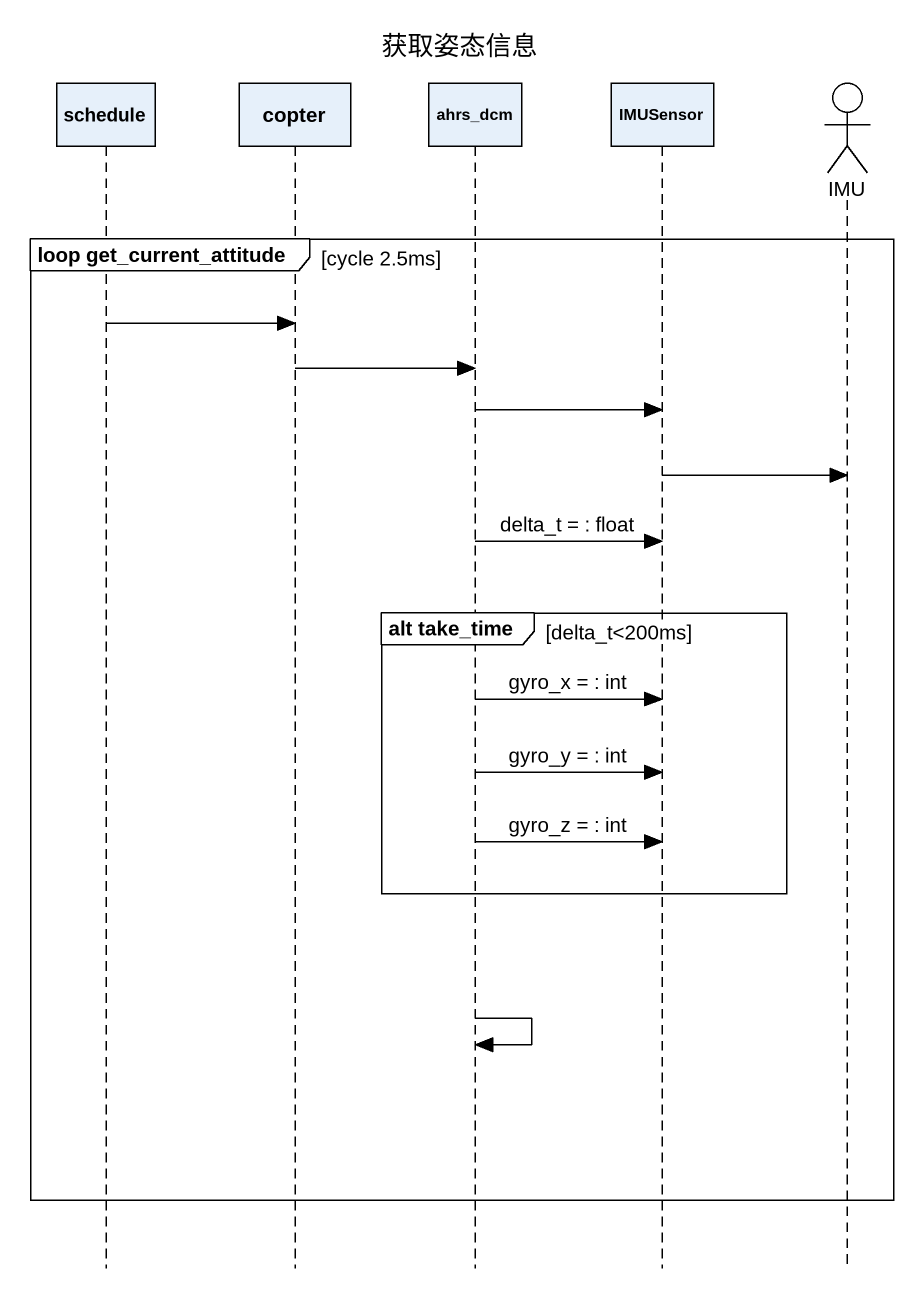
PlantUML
@startuml
title 获取姿态信息
hide footbox
participant schedule
participant copter
participant ahrs_dcm
participant IMUSensor
actor IMU

group loop get_current_attitude [cycle 2.5ms]
  schedule -> copter
  copter -> ahrs_dcm
  ahrs_dcm -> IMUSensor
  IMUSensor -> IMU
  ahrs_dcm -> IMUSensor : delta_t = : float
  group alt take_time [delta_t<200ms]
    ahrs_dcm -> IMUSensor : gyro_x = : int
    ahrs_dcm -> IMUSensor : gyro_y = : int
    ahrs_dcm -> IMUSensor : gyro_z = : int
  end
  ahrs_dcm -> ahrs_dcm
end
@enduml
